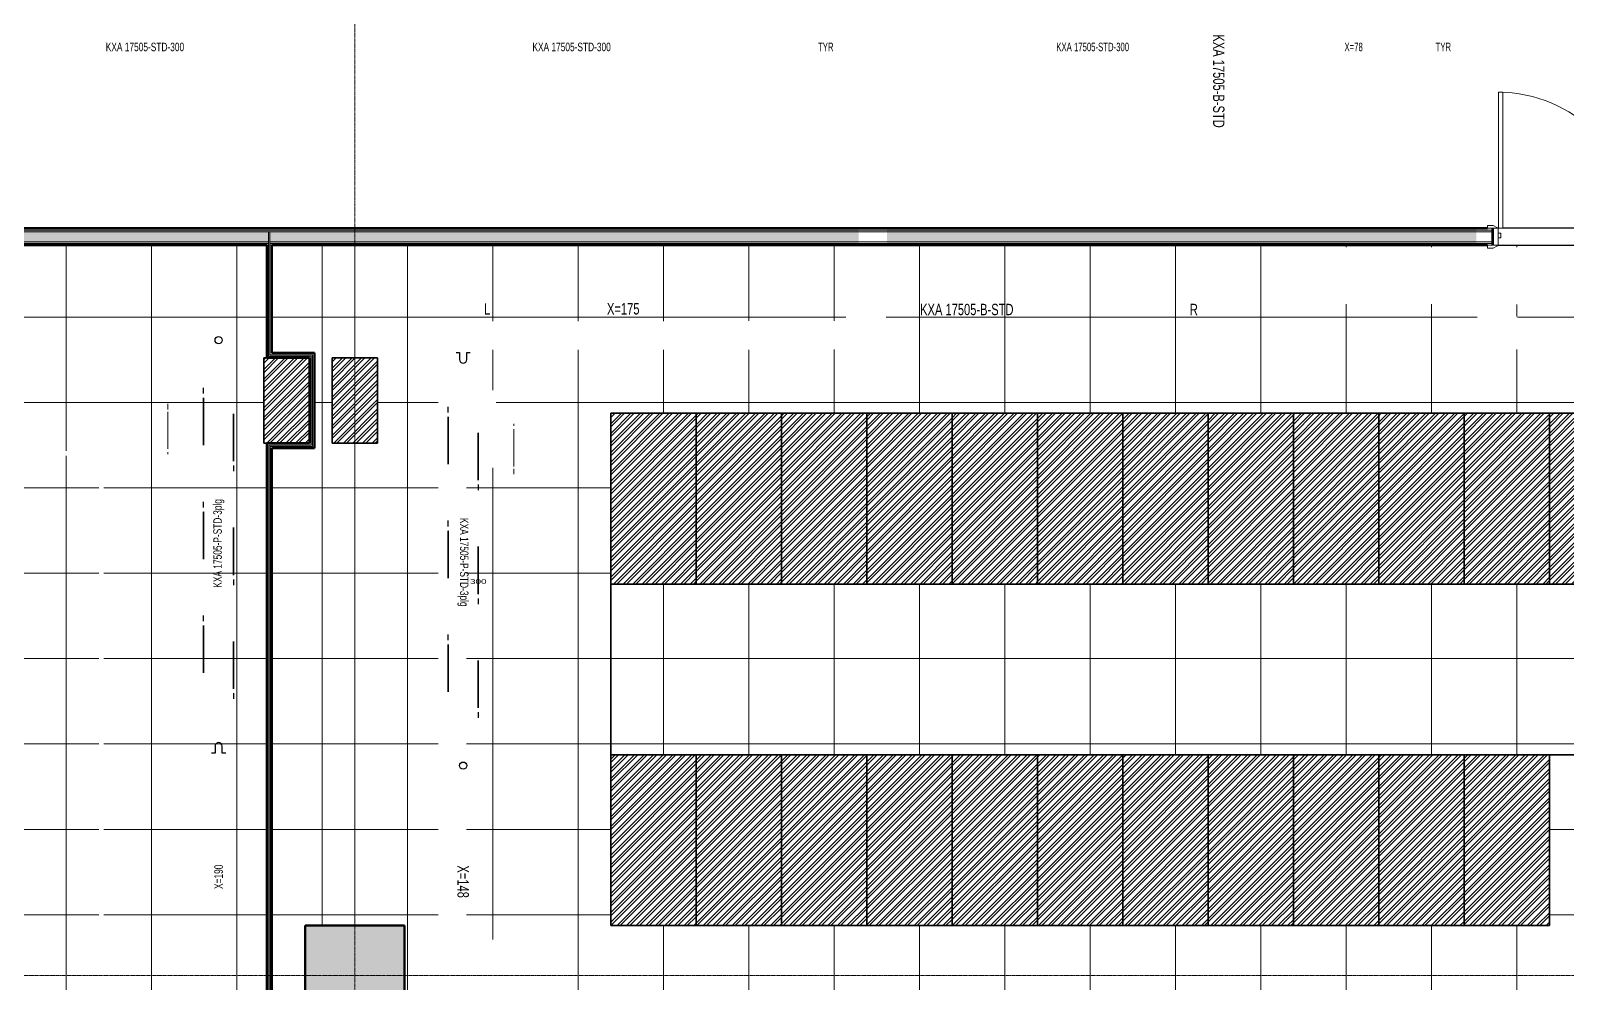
# Model space of a CAD drawing. Header units: millimetres. Extents: x -18178 to 96133, y -22425 to 61598.
# Drawn here: x 36351 to 47155, y 36675 to 43368 of the extents above; entities that cross this region are included whole.
import ezdxf
from ezdxf.enums import TextEntityAlignment as Align

# ---------------------------------------------------------------- set-up
doc = ezdxf.new("R2010")
doc.units = ezdxf.units.MM
for name, pattern in [('Centre', [10, 6, -1.25, 1.5, -1.25]), ('Demolished_2_', [7.14375, 4.7625, -2.38125]), ('HIDDEN2', [0.1875, 0.125, -0.0625])]:
    doc.linetypes.add(name, pattern=pattern)
for name, color, linetype, lineweight, true_color in [('A-AREA', 7, 'Continuous', 9, 0x7f7f7f), ('A-DOOR', 7, 'Continuous', 9, 0x7f7f7f), ('A-DOOR-FRAM', 7, 'Continuous', 9, 0x7f7f7f), ('A-FLOR', 7, 'Continuous', 9, 0x7f7f7f), ('A-FLOR-PATT', 7, 'Continuous', 9, 0x7f7f7f), ('A-WALL', 7, 'Continuous', 9, 0x7f7f7f), ('A-WALL-PATT', 7, 'Continuous', 18, 0x7f7f7f), ('I-WALL', 7, 'Continuous', 9, 0x7f7f7f), ('S-COLS', 7, 'Continuous', 9, 0x7f7f7f)]:
    doc.layers.add(name, color=color, linetype=linetype, lineweight=lineweight, true_color=true_color)
doc.layers.add('E-ELEC-EQPM', color=7, linetype='Continuous', lineweight=35)
doc.layers.add('S-GRID', color=7, linetype='Continuous', lineweight=9)
for name, color, linetype in [('EAE-BB-A-1-WHTSP-KXA 1600A', 140, 'Continuous'), ('EAE-BB-B-1-WHTSP-KXA 1600A', 110, 'Continuous'), ('eae-bb-mım.', 7, 'Continuous'), ('EAE-BB-R1-OUT-004-KXC 1600A', 200, 'Continuous'), ('EAE-KXP-TAP-OFF', 7, 'Continuous')]:
    doc.layers.add(name, color=color, linetype=linetype)
doc.styles.add('EAE-Tap off box text', font='txt.shx', dxfattribs={"width": 0.8})
doc.styles.get("Standard").update_dxf_attribs({"font": 'arial.ttf'})
doc.dimstyles.new('PROJETEXT50', dxfattribs={"dimscale": 0.5, "dimtxt": 100, "dimasz": 100, "dimexe": 25, "dimexo": 12.5, "dimgap": 25, "dimtad": 1, "dimdec": 4, "dimzin": 12, "dimdsep": 46, "dimtxsty": 'Standard', "dimcen": 0.09, "dimclrd": 3, "dimclre": 3, "dimclrt": 1, "dimazin": 3, "dimtfac": 1, "dimtdec": 4, "dimtofl": 0, "dimtmove": 1, "dimatfit": 2, "dimfxl": 1, "dimtolj": 1, "dimtzin": 0, "dimarcsym": 0})

# ---------------------------------------------------------------- blocks, each defined once
blk = doc.blocks.new('STR-Conc-Precast Rectangular Column Nwt - 700 x 700 mm-1105278-Busbar Distribution First Floor  Layout - Phase 1')
at = {"layer": 'S-COLS', "lineweight": 35, "true_color": 0xf2f2f2}
blk.add_hatch(color=7, dxfattribs=at).paths.add_polyline_path([(350, 350), (-350, 350), (-350, -350), (350, -350)], flags=0)
at = {"layer": 'S-COLS', "color": 254, "lineweight": 50, "true_color": 0xcccccc}
for p, q in [((350, 350), (-350, 350)), ((-350, 350), (-350, -350)), ((350, -350), (350, 350)), ((-350, -350), (350, -350))]:
    blk.add_line(p, q, dxfattribs=at)
blk = doc.blocks.new('Double leaf fire resistant solid steel door - 2000W x 2700H mm EI30-V9-Busbar Distribution First Floor  Layout - Phase 1')
at = {"layer": 'A-DOOR', "lineweight": 18, "true_color": 0xf2f2f2}
for points in [[(925, 60), (957, 60), (957, 1015.5), (925, 1015.5), (925, 247.6)], [(1035, 60), (1035, 80), (995, 80), (969, 66), (965, 60)], [(1035, -80), (1035, -60), (965, -60), (969, -66), (995, -80)]]:
    blk.add_hatch(color=7, dxfattribs=at).paths.add_polyline_path(points, flags=0)
at = {"layer": 'A-DOOR-FRAM', "lineweight": 18, "true_color": 0xf2f2f2}
for points in [[(960, -7), (960, 25), (941, 25), (941, -7)], [(992, -60), (992, 60), (960, 60), (960, -60)]]:
    blk.add_hatch(color=7, dxfattribs=at).paths.add_polyline_path(points, flags=0)
at = {"layer": 'A-DOOR', "color": 254, "lineweight": 18, "true_color": 0xcccccc}
for p, q in [((-925, 1015.5), (-957.1, 1015.5)), ((-957, 1015.5), (-957, 60)), ((-925, 60), (-925, 1015.5)), ((925, 60), (925, 1015.5)), ((925, 1015.5), (957, 1015.5)), ((957, 1015.5), (957, 60)), ((-957, 60), (-925, 60)), ((957, 60), (925, 60))]:
    blk.add_line(p, q, dxfattribs=at)
at = {"layer": 'A-DOOR', "color": 254, "true_color": 0xcccccc}
for p, q in [((-925, 1015.5), (-957, 1015.5)), ((-957, 1015.5), (-957, 60)), ((-925, 60), (-925, 1015.5)), ((957, 1015.5), (925, 1015.5)), ((925, 1015.5), (925, 60)), ((957, 60), (957, 1015.5)), ((-995, 80), (-1035, 80)), ((-1035, 80), (-1035, 60)), ((-1035, 60), (-965, 60)), ((-969, 66), (-995, 80)), ((-957, 60), (-925, 60)), ((925, 60), (957, 60)), ((965, 60), (1035, 60)), ((995, 80), (969, 66)), ((1035, 80), (995, 80)), ((1035, 60), (1035, 80)), ((-1035, -60), (-1035, -80)), ((-965, -60), (-1035, -60)), ((-1035, -80), (-995, -80)), ((-995, -80), (-969, -66)), ((1035, -60), (965, -60)), ((969, -66), (995, -80)), ((995, -80), (1035, -80)), ((1035, -80), (1035, -60))]:
    blk.add_line(p, q, dxfattribs=at)
at = {"layer": 'A-DOOR', "color": 254, "true_color": 0xe5e5e5}
for centre, start, end in [((-957.1, 60), 360, 90), ((957, 60), 90, 180)]:
    blk.add_arc(centre, 955.5, start, end, dxfattribs=at)
at = {"layer": 'A-DOOR', "color": 254, "true_color": 0xcccccc}
for centre, start, end in [((-973, 59), 7.12502, 60.25512), ((973, 59), 119.74488, 172.87498), ((-973, -59), 299.74488, 352.87498), ((973, -59), 187.12502, 240.25512)]:
    blk.add_arc(centre, 8.06, start, end, dxfattribs=at)
at = {"layer": 'A-DOOR-FRAM', "color": 254, "lineweight": 18, "true_color": 0xcccccc}
for p, q in [((-960, 60), (-992, 60)), ((-992, 60), (-992, -60)), ((-960, -60), (-960, 60)), ((-941, 25), (-960, 25)), ((-960, 25), (-960, -7)), ((-941, -7), (-941, 25)), ((941, 25), (941, -7)), ((960, 25), (941, 25)), ((992, 60), (960, 60)), ((960, 60), (960, -60)), ((960, -7), (960, 25)), ((992, -60), (992, 60)), ((-992, -60), (-960, -60)), ((-960, -7), (-941, -7)), ((941, -7), (960, -7)), ((960, -60), (992, -60))]:
    blk.add_line(p, q, dxfattribs=at)
blk = doc.blocks.new('Server Rack - Server Cabinet-19208197-Busbar Distribution First Floor  Layout - Phase 1')
at = {"layer": 'E-ELEC-EQPM', "linetype": 'HIDDEN2', "lineweight": 9, "true_color": 0xaf81de}
h = blk.add_hatch(dxfattribs=at)
h.set_pattern_fill('ANSI32', color=203, scale=5, angle=-180, style=0)
h.set_pattern_definition([(225, (34950, 39555.98), (33.67596, -33.67596), []), (225, (34927.55, 39555.98), (33.67596, -33.67596), [])])
h.paths.add_polyline_path([(150, 1200), (150, 0), (750, 0), (750, 1200)], flags=0)
at = {"layer": 'E-ELEC-EQPM'}
for p, q in [((750, 1200), (150, 1200)), ((150, 1200), (150, 0)), ((750, 0), (750, 1200)), ((150, 0), (750, 0))]:
    blk.add_line(p, q, dxfattribs=at)
blk = doc.blocks.new('Arup_Switchboard_Low Voltage Rectangular_Floor Mounted_GB - RPP-21375121-Busbar Distribution First Floor  Layout - Phase 1')
at = {"layer": 'E-ELEC-EQPM', "linetype": 'HIDDEN2', "lineweight": 9, "true_color": 0xffeb00}
h = blk.add_hatch(dxfattribs=at)
h.set_pattern_fill('ANSI32', color=2, scale=5, angle=90, style=0)
h.set_pattern_definition([(135, (35964.537, -66172.41), (-33.67596, -33.67596), []), (135, (35964.537, -66149.96), (-33.67596, -33.67596), [])])
h.paths.add_polyline_path([(-300, -160), (300, -160), (300, 160), (-300, 160)], flags=0)
at = {"layer": 'E-ELEC-EQPM'}
for p, q in [((300, 160), (-300, 160)), ((-300, 160), (-300, -160)), ((300, -160), (300, 160)), ((-300, -160), (300, -160))]:
    blk.add_line(p, q, dxfattribs=at)
blk = doc.blocks.new('IL021-ARP-ZZ-XX-M3-J-A-0001_rvt-1-Busbar Distribution First Floor  Layout - Phase 1')
at = {"layer": 'A-FLOR-PATT', "true_color": 0xd2d2d2}
h = blk.add_hatch(dxfattribs=at)
h.set_pattern_fill('FP_7', color=254, style=0, pattern_type=2)
h.set_pattern_definition([(0, (48600, 28156), (0, 600), []), (90, (48600, 28156), (-600, 4e-14), [])])
h.paths.add_polyline_path([(30650, 13616), (35841, 13616), (35841, 13636), (35884, 13634), (35907, 13622), (35911, 13616), (37841, 13616), (37845, 13622), (37871, 13636), (37911, 13636), (37911, 13616), (47980, 13616), (47980, 16825), (48280, 16825), (48280, 16866), (47960, 16866), (47960, 17466), (48280, 17466), (48280, 17706), (47960, 17706), (47960, 18306), (48280, 18306), (48280, 18330), (47980, 18330), (47980, 22515), (48280, 22515), (48280, 22596), (47960, 22596), (47960, 23196), (48280, 23196), (48280, 23396), (47960, 23396), (47960, 23996), (48280, 23996), (48280, 24020), (47980, 24020), (47980, 28515), (48280, 28515), (48280, 30020), (47980, 30020), (47980, 34665), (48280, 34665), (48280, 34746), (47960, 34746), (47960, 35346), (48280, 35346), (48280, 35525), (47960, 35525), (47960, 36125), (48280, 36125), (48280, 36170), (47982, 36170), (47982, 40545), (47960, 40545), (47960, 41145), (47980, 41145), (47980, 41936), (40635, 41936), (40635, 41916), (40592, 41918), (40569, 41930), (40565, 41936), (38635, 41936), (38631, 41930), (38605, 41916), (38565, 41916), (38565, 41936), (30660, 41936), (30660, 37156), (30950, 37156), (30950, 36456), (30660, 36456), (30660, 31156), (30950, 31156), (30950, 30456), (30650, 30456), (30650, 25156), (30950, 25156), (30950, 24456), (30650, 24456), (30650, 19156), (30950, 19156), (30950, 18456), (30650, 18456), (30650, 16866)], flags=0)
h.paths.add_polyline_path([(57215, 13616), (61569, 13616), (61569, 13636), (61612, 13634), (61635, 13622), (61639, 13616), (63569, 13616), (63573, 13622), (63599, 13636), (63639, 13636), (63639, 13616), (66550, 13616), (66550, 18456), (66250, 18456), (66250, 19156), (66540, 19156), (66540, 24456), (66250, 24456), (66250, 25156), (66550, 25156), (66550, 30456), (66250, 30456), (66250, 31156), (66550, 31156), (66550, 36456), (66250, 36456), (66250, 37156), (66550, 37156), (66550, 41936), (58633, 41936), (58633, 41916), (58590, 41918), (58567, 41930), (58563, 41936), (56686, 41936), (56686, 41922), (56855, 41922), (56855, 41522), (56687, 41520), (56804, 41403), (56971, 41403), (56971, 41203), (56721, 41203), (56486, 41439), (56486, 41522), (56055, 41522), (56055, 41922), (56486, 41922), (56486, 41936), (52342, 41936), (52342, 41438), (52106, 41203), (49501, 41202), (49385, 41086), (49385, 40918), (49593, 40918), (49593, 40680), (49623, 40679), (49623, 40610), (49593, 40610), (49593, 40372), (49385, 40372), (49385, 37058), (49593, 37058), (49593, 36820), (49623, 36819), (49623, 36750), (49593, 36750), (49593, 36512), (49385, 36512), (49385, 35518), (49593, 35518), (49593, 35280), (49623, 35279), (49623, 35210), (49593, 35210), (49593, 34972), (49385, 34972), (49385, 33922), (49593, 33922), (49593, 33684), (49623, 33682), (49623, 33614), (49593, 33614), (49593, 33376), (49385, 33376), (49385, 30178), (49593, 30178), (49593, 29940), (49623, 29939), (49623, 29870), (49593, 29870), (49593, 29632), (49385, 29632), (49385, 28628), (49593, 28628), (49593, 28390), (49623, 28389), (49623, 28320), (49593, 28320), (49593, 28082), (49385, 28082), (49385, 24738), (49593, 24738), (49593, 24500), (49623, 24499), (49623, 24430), (49593, 24430), (49593, 24192), (49385, 24192), (49385, 23178), (49593, 23178), (49593, 22940), (49623, 22939), (49623, 22870), (49593, 22870), (49593, 22632), (49385, 22632), (49385, 21229), (49593, 21229), (49593, 20991), (49623, 20989), (49622, 20921), (49593, 20921), (49593, 20683), (49170, 20683), (49170, 21229), (49185, 21229), (49185, 41169), (49421, 41403), (52025, 41405), (52142, 41521), (52142, 41936), (48015, 41936), (48015, 41180), (48315, 41180), (48315, 40510), (48017, 40510), (48017, 36205), (48315, 36205), (48315, 34630), (48015, 34630), (48015, 30055), (48315, 30055), (48315, 28480), (48015, 28480), (48015, 24055), (48315, 24055), (48315, 22480), (48015, 22480), (48015, 18365), (48315, 18365), (48315, 16790), (48015, 16790), (48015, 13616), (56142, 13616)], flags=0)
h.paths.add_polyline_path([(52817, 13641), (52782, 13641), (52782, 15556), (50400, 15556), (50400, 16756), (50365, 16756), (50365, 17956), (50400, 17956), (50400, 19156), (52782, 19156), (52782, 20356), (48600, 20356), (48600, 20391), (57250, 20391), (57250, 19156), (57950, 19156), (57950, 18456), (57250, 18456), (57250, 13641), (57215, 13641), (57215, 20356), (52817, 20356), (52817, 19156), (55200, 19156), (55200, 17956), (55235, 17956), (55235, 16756), (55200, 16756), (55200, 15556), (52817, 15556), (52817, 14187)], flags=0)
h.paths.add_polyline_path([(39175, 13736), (38375, 13736), (38375, 14136), (39175, 14136), (39175, 13756)], flags=0)
h.paths.add_polyline_path([(40152, 13756), (39352, 13756), (39352, 14156), (40152, 14156), (40152, 13861)], flags=0)
h.paths.add_polyline_path([(31852, 14075), (31618, 14310), (31618, 14475), (31818, 14475), (31819, 14391), (31935, 14275), (32018, 14275), (32018, 14075), (31853, 14075)], flags=0)
h.paths.add_polyline_path([(59400, 14356), (59400, 16756), (64200, 16756), (64200, 14356), (61614, 14356)], flags=0)
h.paths.add_polyline_path([(43200, 15556), (33000, 15556), (33000, 16756), (32965, 16756), (32965, 17956), (33000, 17956), (33000, 19156), (39000, 19156), (39000, 17956), (40200, 17956), (40200, 19156), (46800, 19156), (46800, 15556), (43800, 15556)], flags=0)
h.paths.add_polyline_path([(56775, 15856), (56770, 15856), (56770, 16456), (57090, 16456), (57090, 15856)], flags=0)
h.paths.add_polyline_path([(48755, 16866), (48755, 17466), (49075, 17466), (49075, 16866)], flags=0)
h.paths.add_polyline_path([(30995, 16866), (30675, 16866), (30675, 17466), (30995, 17466)], flags=0)
h.paths.add_polyline_path([(49075, 17546), (48755, 17546), (48755, 18146), (49075, 18146), (49075, 17956)], flags=0)
h.paths.add_polyline_path([(66331, 17666), (66011, 17666), (66011, 18266), (66331, 18266), (66331, 18186)], flags=0)
h.paths.add_polyline_path([(65220, 17666), (65012, 17666), (65012, 17904), (64982, 17906), (64982, 17974), (65012, 17974), (65012, 18212), (65220, 18212), (65220, 19200), (65012, 19200), (65012, 19438), (64982, 19440), (64982, 19508), (65012, 19508), (65012, 19746), (65220, 19746), (65220, 21562), (65012, 21562), (65012, 21800), (64982, 21802), (64982, 21870), (65012, 21870), (65012, 22108), (65220, 22108), (65220, 23080), (65012, 23080), (65012, 23318), (64982, 23320), (64982, 23388), (65012, 23388), (65012, 23626), (65220, 23626), (65220, 24582), (65012, 24582), (65012, 24820), (64982, 24822), (64982, 24890), (65012, 24890), (65012, 25128), (65220, 25128), (65220, 30632), (65012, 30632), (65012, 30870), (64982, 30872), (64982, 30940), (65012, 30940), (65012, 31178), (65220, 31178), (65220, 33287), (65012, 33287), (65012, 33525), (64982, 33527), (64982, 33595), (65012, 33595), (65012, 33833), (65220, 33833), (65220, 34852), (65012, 34852), (65012, 35090), (64982, 35092), (64982, 35160), (65012, 35160), (65012, 35398), (65220, 35398), (65220, 36392), (65012, 36392), (65012, 36630), (64982, 36632), (64982, 36700), (65012, 36700), (65012, 36782), (64870, 36782), (64882, 36832), (65012, 36832), (65012, 36938), (65220, 36938), (65220, 40412), (65012, 40412), (65012, 40650), (64982, 40652), (64982, 40720), (65012, 40720), (65012, 40958), (65220, 40958), (65219, 41087), (65102, 41203), (56980, 41203), (56980, 41403), (65185, 41403), (65420, 41168), (65420, 17666)], flags=0)
h.paths.add_polyline_path([(30995, 17706), (30675, 17706), (30675, 18306), (30995, 18306), (30995, 18206)], flags=0)
h.paths.add_polyline_path([(61614, 17956), (59400, 17956), (59400, 21556), (64200, 21556), (64200, 17956), (61800, 17956)], flags=0)
h.paths.add_polyline_path([(56770, 18256), (56770, 18856), (57090, 18856), (57090, 18256)], flags=0)
h.paths.add_polyline_path([(48293, 18456), (48250, 18456), (48250, 19156), (48950, 19156), (48950, 18456), (48303, 18456)], flags=0)
h.paths.add_polyline_path([(39250, 18456), (39250, 19156), (39950, 19156), (39950, 18456), (39729, 18456)], flags=0)
h.paths.add_polyline_path([(66203, 18546), (65883, 18546), (65883, 19146), (66203, 19146)], flags=0)
h.paths.add_polyline_path([(42600, 20356), (33000, 20356), (33000, 21556), (32965, 21556), (32965, 22756), (46835, 22756), (46835, 21556), (46800, 21556), (46800, 20356), (43200, 20356)], flags=0)
h.paths.add_polyline_path([(51647, 20486), (51047, 20486), (51047, 20806), (51647, 20806)], flags=0)
h.paths.add_polyline_path([(50367, 20486), (50367, 20806), (50967, 20806), (50967, 20486), (50400, 20486)], flags=0)
h.paths.add_polyline_path([(66011, 22363), (66011, 22963), (66331, 22963), (66331, 22363)], flags=0)
h.paths.add_polyline_path([(48755, 22556), (48755, 23156), (49075, 23156), (49075, 22556)], flags=0)
h.paths.add_polyline_path([(30995, 22746), (30675, 22746), (30675, 23346), (30995, 23346), (30995, 23111)], flags=0)
h.paths.add_polyline_path([(50400, 22756), (50400, 26356), (57000, 26356), (57000, 25156), (58200, 25156), (58200, 26356), (64200, 26356), (64200, 22756), (58200, 22756), (58200, 23956), (57000, 23956), (57000, 22756), (50671, 22756)], flags=0)
h.paths.add_polyline_path([(66331, 23063), (66011, 23063), (66011, 23663), (66331, 23663), (66331, 23111)], flags=0)
h.paths.add_polyline_path([(48755, 23396), (48755, 23996), (49075, 23996), (49075, 23396)], flags=0)
h.paths.add_polyline_path([(30995, 23546), (30675, 23546), (30675, 24146), (30995, 24146), (30995, 24030)], flags=0)
h.paths.add_polyline_path([(66158, 23787), (66011, 23787), (66011, 24387), (66331, 24387), (66331, 23787)], flags=0)
h.paths.add_polyline_path([(46800, 23921), (43765, 23921), (43765, 26321), (42600, 26321), (42600, 25156), (40200, 25156), (40200, 26356), (39000, 26356), (39000, 25156), (33000, 25156), (33000, 26356), (32965, 26356), (32965, 27556), (33000, 27556), (33000, 28756), (42600, 28756), (42600, 27591), (43765, 27591), (43765, 29638), (32965, 29638), (32965, 40491), (46835, 40491), (46835, 23921), (46812, 23921)], flags=0)
h.paths.add_polyline_path([(46400, 23956), (46800, 23956), (46800, 29638), (43800, 29638), (43800, 28756), (45600, 28756), (45600, 27556), (45635, 27556), (45635, 26356), (45600, 26356), (45600, 25156), (43800, 25156), (43800, 23956), (45635, 23956)], flags=0)
h.paths.add_polyline_path([(48250, 24456), (48250, 25156), (48950, 25156), (48950, 24456)], flags=0)
h.paths.add_polyline_path([(39950, 24456), (39250, 24456), (39250, 25156), (39950, 25156), (39950, 24742)], flags=0)
h.paths.add_polyline_path([(64200, 27556), (50400, 27556), (50400, 31156), (57000, 31156), (57000, 29956), (58200, 29956), (58200, 31156), (64200, 31156), (64200, 27894)], flags=0)
h.paths.add_polyline_path([(30675, 28646), (30675, 29246), (30995, 29246), (30995, 28646)], flags=0)
h.paths.add_polyline_path([(49075, 28661), (48755, 28661), (48755, 29261), (49075, 29261), (49075, 29090)], flags=0)
h.paths.add_polyline_path([(47980, 28683), (47949, 28683), (47949, 29283), (48269, 29283), (48269, 28683), (47993, 28683)], flags=0)
h.paths.add_polyline_path([(47949, 29371), (47949, 29971), (48269, 29971), (48269, 29371)], flags=0)
h.paths.add_polyline_path([(48755, 29501), (48755, 30101), (49075, 30101), (49075, 29501)], flags=0)
h.paths.add_polyline_path([(30675, 29646), (30675, 30246), (30995, 30246), (30995, 29646)], flags=0)
h.paths.add_polyline_path([(45600, 29673), (46800, 29673), (46800, 35038), (43800, 35038), (43800, 34156), (45600, 34156), (45600, 32956), (45635, 32956), (45635, 31756), (45600, 31756), (45600, 30556), (43800, 30556), (43800, 29673), (45200, 29673)], flags=0)
h.paths.add_polyline_path([(34200, 29673), (43765, 29673), (43765, 30556), (40200, 30556), (40200, 31756), (39000, 31756), (39000, 30556), (34200, 30556), (34200, 31756), (34165, 31756), (34165, 32956), (34200, 32956), (34200, 34156), (43765, 34156), (43765, 35038), (33000, 35038), (33000, 29673), (33605, 29673)], flags=0)
h.paths.add_polyline_path([(57250, 30456), (57250, 31156), (57950, 31156), (57950, 30456)], flags=0)
h.paths.add_polyline_path([(48950, 30456), (48250, 30456), (48250, 31156), (48950, 31156), (48950, 30500)], flags=0)
h.paths.add_polyline_path([(39729, 30456), (39250, 30456), (39250, 31156), (39950, 31156), (39950, 30456)], flags=0)
h.paths.add_polyline_path([(65831, 30583), (65831, 31183), (66151, 31183), (66151, 30583)], flags=0)
h.paths.add_polyline_path([(64200, 32356), (50400, 32356), (50400, 35956), (57000, 35956), (57000, 34756), (58200, 34756), (58200, 35956), (64200, 35956), (64200, 32678)], flags=0)
h.paths.add_polyline_path([(48735, 34131), (48735, 34731), (49055, 34731), (49055, 34131)], flags=0)
h.paths.add_polyline_path([(65993, 34189), (65993, 34789), (66313, 34789), (66313, 34189), (66012, 34189)], flags=0)
h.paths.add_polyline_path([(30856, 34746), (30675, 34746), (30675, 35346), (30995, 35346), (30995, 34746), (30950, 34746)], flags=0)
h.paths.add_polyline_path([(66012, 34906), (66012, 35506), (66332, 35506), (66332, 34906), (66313, 34906)], flags=0)
h.paths.add_polyline_path([(49055, 34906), (48735, 34906), (48735, 35506), (49055, 35506), (49055, 34972)], flags=0)
h.paths.add_polyline_path([(40800, 35073), (46800, 35073), (46800, 40456), (40200, 40456), (40200, 39556), (45600, 39556), (45600, 38356), (45635, 38356), (45635, 37156), (45600, 37156), (45600, 35956), (40200, 35956), (40200, 35073)], flags=0)
h.paths.add_polyline_path([(38400, 35073), (40165, 35073), (40165, 37156), (39950, 37156), (39950, 36456), (39250, 36456), (39250, 37156), (39000, 37156), (39000, 35956), (34200, 35956), (34200, 37156), (34165, 37156), (34165, 38356), (34200, 38356), (34200, 39556), (40165, 39556), (40165, 40456), (33000, 40456), (33000, 35073), (37800, 35073)], flags=0)
h.paths.add_polyline_path([(30950, 35645), (30675, 35645), (30675, 36245), (30995, 36245), (30995, 35645)], flags=0)
h.paths.add_polyline_path([(66012, 35665), (66012, 36265), (66332, 36265), (66332, 35665)], flags=0)
h.paths.add_polyline_path([(49055, 35725), (48735, 35725), (48735, 36325), (49055, 36325), (49055, 36265)], flags=0)
h.paths.add_polyline_path([(57683, 36456), (57250, 36456), (57250, 37156), (57950, 37156), (57950, 36456)], flags=0)
h.paths.add_polyline_path([(48950, 36456), (48250, 36456), (48250, 37156), (48950, 37156)], flags=0)
h.paths.add_polyline_path([(47861, 36740), (47841, 36740), (47841, 37040), (47861, 37040), (47861, 36742)], flags=0)
h.paths.add_polyline_path([(64200, 37156), (58200, 37156), (58200, 38356), (57000, 38356), (57000, 37156), (50400, 37156), (50400, 40756), (64200, 40756), (64200, 37461)], flags=0)
h.paths.add_polyline_path([(48440, 40545), (48440, 41145), (48760, 41145), (48760, 40545), (48620, 40545)], flags=0)
h.paths.add_polyline_path([(30995, 40545), (30675, 40545), (30675, 41145), (30995, 41145), (30995, 41048)], flags=0)
h.paths.add_polyline_path([(66525, 40625), (66205, 40625), (66205, 41225), (66525, 41225)], flags=0)
h.paths.add_polyline_path([(55880, 41522), (55080, 41522), (55080, 41922), (55880, 41922)], flags=0)
at = {"layer": 'A-FLOR-PATT', "true_color": 0xaaaaaa}
h = blk.add_hatch(dxfattribs=at)
h.set_pattern_fill('FP_8', color=253, style=0, pattern_type=2)
h.set_pattern_definition([(180, (40200, 37756), (-7e-14, -600), []), (270, (40200, 37756), (600, 4e-14), [])])
h.paths.add_polyline_path([(61614, 14356), (64200, 14356), (64200, 15556), (59400, 15556), (59400, 14356), (60600, 14356)], flags=0)
h.paths.add_polyline_path([(51600, 16756), (52782, 16756), (52782, 17956), (50400, 17956), (50400, 16756), (51000, 16756)], flags=0)
h.paths.add_polyline_path([(54000, 16756), (55200, 16756), (55200, 17956), (52817, 17956), (52817, 16756), (53400, 16756)], flags=0)
h.paths.add_polyline_path([(36000, 16756), (46765, 16756), (46765, 17956), (33000, 17956), (33000, 16756), (35400, 16756)], flags=0)
h.paths.add_polyline_path([(60600, 19156), (64200, 19156), (64200, 20356), (59400, 20356), (59400, 19156), (60000, 19156)], flags=0)
h.paths.add_polyline_path([(45600, 21556), (46800, 21556), (46800, 22756), (33000, 22756), (33000, 21556), (45200, 21556)], flags=0)
h.paths.add_polyline_path([(57250, 23956), (64200, 23956), (64200, 25156), (57950, 25156), (57950, 24456), (57250, 24456), (57250, 25156), (50400, 25156), (50400, 23956), (57000, 23956)], flags=0)
h.paths.add_polyline_path([(41400, 26356), (43765, 26356), (43765, 27556), (33000, 27556), (33000, 26356), (40800, 26356)], flags=0)
h.paths.add_polyline_path([(45200, 26356), (45600, 26356), (45600, 27556), (43800, 27556), (43800, 26356), (45000, 26356)], flags=0)
h.paths.add_polyline_path([(54600, 28756), (64200, 28756), (64200, 29956), (50400, 29956), (50400, 28756), (54000, 28756)], flags=0)
h.paths.add_polyline_path([(45600, 31756), (45600, 32956), (43800, 32956), (43800, 31756), (45200, 31756)], flags=0)
h.paths.add_polyline_path([(34200, 31756), (43765, 31756), (43765, 32956), (34200, 32956), (34200, 32678)], flags=0)
h.paths.add_polyline_path([(51000, 33556), (64200, 33556), (64200, 34756), (50400, 34756), (50400, 33556), (50671, 33556)], flags=0)
h.paths.add_polyline_path([(42000, 37156), (45600, 37156), (45600, 38356), (40200, 38356), (40200, 37156), (41400, 37156)], flags=0)
h.paths.add_polyline_path([(39950, 37156), (40165, 37156), (40165, 38356), (34200, 38356), (34200, 37156), (39729, 37156)], flags=0)
h.paths.add_polyline_path([(63600, 38356), (64200, 38356), (64200, 39556), (50400, 39556), (50400, 38356), (63000, 38356)], flags=0)
at = {"layer": 'A-WALL-PATT', "lineweight": 5, "true_color": 0xf2f2f2}
h = blk.add_hatch(color=7, dxfattribs=at)
h.paths.add_polyline_path([(66550, 42043), (66645, 42043), (66645, 42056), (58598, 42056), (58598, 42043), (65717, 42043)], flags=0)
h.paths.add_polyline_path([(56486, 42043), (56486, 42056), (52342, 42056), (52342, 42043), (56142, 42043)], flags=0)
h.paths.add_polyline_path([(52142, 42043), (52142, 42056), (40600, 42056), (40600, 42043), (50671, 42043)], flags=0)
h.paths.add_polyline_path([(38600, 42043), (38600, 42056), (30552, 42056), (30552, 42043), (34258, 42043)], flags=0)
h = blk.add_hatch(color=7, dxfattribs=at)
h.paths.add_polyline_path([(66555, 42031), (66645, 42031), (66645, 42043), (58598, 42043), (58598, 42031), (66550, 42031)], flags=0)
h.paths.add_polyline_path([(56142, 42031), (56486, 42031), (56486, 42043), (52342, 42043), (52342, 42031), (53407, 42031)], flags=0)
h.paths.add_polyline_path([(52142, 42031), (52142, 42043), (40600, 42043), (40600, 42031), (50671, 42031)], flags=0)
h.paths.add_polyline_path([(38600, 42031), (38600, 42043), (30565, 42043), (30565, 42031), (34258, 42031)], flags=0)
h = blk.add_hatch(color=7, dxfattribs=at)
h.paths.add_polyline_path([(66550, 41961), (66555, 41961), (66555, 42031), (58598, 42031), (58598, 41961), (65717, 41961)], flags=0)
h.paths.add_polyline_path([(56142, 41961), (56486, 41961), (56486, 42031), (52342, 42031), (52342, 41961), (53407, 41961)], flags=0)
h.paths.add_polyline_path([(52142, 41961), (52142, 42031), (48003, 42031), (48003, 41961), (50671, 41961)], flags=0)
h.paths.add_polyline_path([(47993, 41961), (47993, 42031), (40600, 42031), (40600, 41961), (47936, 41961)], flags=0)
h.paths.add_polyline_path([(38600, 41961), (38600, 42031), (30635, 42031), (30635, 41961), (34258, 41961)], flags=0)
for points in [[(48003, 41157), (48003, 42031), (47993, 42031), (47993, 41157)], [(48015, 41167), (48015, 41936), (48003, 41936), (48003, 41167)], [(48293, 41157), (48293, 41167), (48003, 41167), (48003, 41157), (48280, 41157)], [(48303, 40532), (48303, 41167), (48293, 41167), (48293, 40532)], [(48280, 41145), (48280, 41157), (47993, 41157), (47993, 41145), (48015, 41145)], [(48280, 40545), (48293, 40545), (48293, 41157), (48280, 41157), (48280, 41048)], [(48280, 40532), (48293, 40532), (48293, 40545), (47982, 40545), (47982, 40532), (47995, 40532)], [(48303, 40522), (48303, 40532), (47995, 40532), (47995, 40522), (48005, 40522)], [(48005, 36192), (48005, 40522), (47995, 40522), (47995, 36192)], [(48005, 36205), (48017, 36205), (48017, 40510), (48005, 40510), (48005, 36265)]]:
    blk.add_hatch(color=7, dxfattribs=at).paths.add_polyline_path(points, flags=0)
h = blk.add_hatch(color=7, dxfattribs=at)
h.paths.add_polyline_path([(66550, 41948), (66550, 41961), (58598, 41961), (58598, 41948), (65717, 41948)], flags=0)
h.paths.add_polyline_path([(56486, 41948), (56486, 41961), (52342, 41961), (52342, 41948), (56142, 41948)], flags=0)
h.paths.add_polyline_path([(52142, 41948), (52142, 41961), (48003, 41961), (48003, 41948), (50671, 41948)], flags=0)
h.paths.add_polyline_path([(47993, 41948), (47993, 41961), (40600, 41961), (40600, 41948), (47936, 41948)], flags=0)
h.paths.add_polyline_path([(38600, 41948), (38600, 41961), (30647, 41961), (30647, 41948), (34258, 41948)], flags=0)
at = {"layer": 'A-WALL-PATT', "lineweight": 25, "true_color": 0xf2f2f2}
h = blk.add_hatch(color=7, dxfattribs=at)
h.paths.add_polyline_path([(66550, 41936), (66550, 41948), (58598, 41948), (58598, 41936), (65717, 41936)], flags=0)
h.paths.add_polyline_path([(56142, 41936), (56486, 41936), (56486, 41948), (52342, 41948), (52342, 41936), (53407, 41936)], flags=0)
h.paths.add_polyline_path([(52142, 41936), (52142, 41948), (48003, 41948), (48003, 41936), (50671, 41936)], flags=0)
h.paths.add_polyline_path([(47980, 41936), (47993, 41936), (47993, 41948), (40600, 41948), (40600, 41936), (47936, 41936)], flags=0)
h.paths.add_polyline_path([(38565, 41936), (38600, 41936), (38600, 41948), (30660, 41948), (30660, 41936), (34258, 41936)], flags=0)
for points in [[(47993, 41145), (47993, 41936), (47980, 41936), (47980, 41145)], [(48293, 41167), (48303, 41167), (48303, 41180), (48015, 41180), (48015, 41167), (48280, 41167)], [(48315, 40522), (48315, 41180), (48303, 41180), (48303, 40522)], [(47995, 36182), (47995, 40532), (47982, 40532), (47982, 36182)], [(48017, 40510), (48315, 40510), (48315, 40522), (48005, 40522), (48005, 40510)]]:
    blk.add_hatch(color=7, dxfattribs=at).paths.add_polyline_path(points, flags=0)
at = {"layer": 'A-AREA', "color": 253, "true_color": 0xaaaaaa}
for p, q in [((48600, 41936), (48600, 41145)), ((48600, 40545), (48600, 37156))]:
    blk.add_line(p, q, dxfattribs=at)
at = {"layer": 'A-FLOR', "color": 253, "lineweight": 35, "true_color": 0xaaaaaa}
for p, q in [((50400, 38356), (50400, 39556)), ((50400, 39556), (64200, 39556)), ((64200, 39556), (50400, 39556)), ((50400, 39556), (50400, 38356)), ((64200, 38356), (50400, 38356)), ((50400, 38356), (64200, 38356))]:
    blk.add_line(p, q, dxfattribs=at)
at = {"layer": 'A-WALL', "color": 254, "lineweight": 18, "true_color": 0xcccccc}
for p, q in [((56598, 42043), (40600, 42043)), ((47993, 42031), (40600, 42031)), ((48003, 42031), (47993, 42031)), ((47993, 42031), (48003, 42031)), ((47993, 42031), (47993, 41961)), ((56598, 42031), (48003, 42031)), ((48003, 42031), (48003, 41961)), ((47993, 41961), (40600, 41961)), ((47993, 41948), (40600, 41948)), ((47993, 41936), (47980, 41936)), ((47993, 41961), (47993, 41948)), ((47993, 41948), (47993, 41936)), ((47993, 41157), (47993, 41936)), ((56598, 41961), (48003, 41961)), ((48003, 41961), (48003, 41948)), ((56598, 41948), (48003, 41948)), ((48003, 41948), (48003, 41936)), ((48015, 41936), (48003, 41936)), ((48003, 41167), (48003, 41936)), ((48015, 41167), (48003, 41167)), ((48015, 41167), (48280, 41167)), ((48280, 41167), (48293, 41167)), ((48293, 41167), (48303, 41167)), ((48303, 41167), (48303, 40545)), ((48003, 41157), (47993, 41157)), ((48015, 41157), (48003, 41157)), ((48015, 41157), (48280, 41157)), ((48280, 41157), (48293, 41157)), ((48293, 41157), (48293, 40545)), ((48293, 40532), (47995, 40532)), ((47995, 40522), (47995, 40532)), ((47995, 40510), (47995, 40522)), ((48303, 40522), (48005, 40522)), ((48005, 40510), (48005, 40522)), ((48293, 40545), (48293, 40532)), ((48303, 40545), (48303, 40532)), ((48303, 40532), (48303, 40522)), ((47995, 36205), (47995, 40510)), ((48005, 36205), (48005, 40510))]:
    blk.add_line(p, q, dxfattribs=at)
at = {"layer": 'I-WALL', "color": 254, "lineweight": 50, "true_color": 0xcccccc}
for p, q in [((56563, 42056), (40635, 42056)), ((40635, 41936), (47980, 41936)), ((47980, 41936), (47980, 41145)), ((48015, 41936), (56563, 41936)), ((48015, 41180), (48015, 41936)), ((48280, 41180), (48015, 41180)), ((48303, 41180), (48280, 41180)), ((48315, 41180), (48303, 41180)), ((48315, 40545), (48315, 41180)), ((47980, 41145), (47993, 41145)), ((47993, 41145), (48015, 41145)), ((48015, 41145), (48280, 41145)), ((48280, 41145), (48280, 40545)), ((48280, 40545), (47982, 40545)), ((47982, 40545), (47982, 40532)), ((47982, 40532), (47982, 40510)), ((48315, 40522), (48315, 40545)), ((48315, 40510), (48315, 40522)), ((47982, 40510), (47982, 36205)), ((48017, 40510), (48315, 40510)), ((48017, 36205), (48017, 40510))]:
    blk.add_line(p, q, dxfattribs=at)
at = {"layer": 'I-WALL', "color": 254, "lineweight": 35, "true_color": 0xe5e5e5}
for p, q in [((56598, 42043), (56598, 42056)), ((56598, 42031), (56598, 42043)), ((56598, 41961), (56598, 42031)), ((56598, 41948), (56598, 41961)), ((56598, 41936), (56598, 41948))]:
    blk.add_line(p, q, dxfattribs=at)
at = {"layer": 'I-WALL', "color": 253, "linetype": 'Demolished_2_', "true_color": 0xaaaaaa}
for p, q in [((56598, 42056), (56598, 42043)), ((56598, 42043), (56598, 42031)), ((56598, 42031), (56598, 41961)), ((56598, 41961), (56598, 41948)), ((56598, 41948), (56598, 41936))]:
    blk.add_line(p, q, dxfattribs=at)
at = {"layer": 'I-WALL', "color": 253, "linetype": 'Demolished_2_', "lineweight": 25, "true_color": 0xaaaaaa}
for p, q in [((56641, 42056), (56638, 42056)), ((58523, 42056), (56673, 42056)), ((56638, 41936), (58558, 41936))]:
    blk.add_line(p, q, dxfattribs=at)
at = {"layer": 'S-GRID', "color": 253, "linetype": 'Centre', "lineweight": 18, "true_color": 0xaaaaaa}
for p, q in [((48600, -7279), (48600, 59074)), ((80153, 36806), (-5608, 36806))]:
    blk.add_line(p, q, dxfattribs=at)
at = {"color": 253, "linetype": 'Demolished_2_', "lineweight": 9, "true_color": 0xaaaaaa}
blk.add_blockref('Double leaf fire resistant solid steel door - 2000W x 2700H mm EI30-V9-Busbar Distribution First Floor  Layout - Phase 1', (57598, 41996), dxfattribs=at)
at = {"color": 253, "linetype": 'Demolished_2_', "lineweight": 9, "true_color": 0xaaaaaa, "rotation": 180}
blk.add_blockref('STR-Conc-Precast Rectangular Column Nwt - 700 x 700 mm-1105278-Busbar Distribution First Floor  Layout - Phase 1', (48600, 36806), dxfattribs=at)
at = {"layer": 'E-ELEC-EQPM'}
for name, p, rotation in [('Arup_Switchboard_Low Voltage Rectangular_Floor Mounted_GB - RPP-21375121-Busbar Distribution First Floor  Layout - Phase 1', (48120, 40845), 270), ('Arup_Switchboard_Low Voltage Rectangular_Floor Mounted_GB - RPP-21375121-Busbar Distribution First Floor  Layout - Phase 1', (48600, 40845), 270), ('Server Rack - Server Cabinet-19208197-Busbar Distribution First Floor  Layout - Phase 1', (51150, 40756), 180), ('Server Rack - Server Cabinet-19208197-Busbar Distribution First Floor  Layout - Phase 1', (51750, 40756), 180), ('Server Rack - Server Cabinet-19208197-Busbar Distribution First Floor  Layout - Phase 1', (52350, 40756), 180), ('Server Rack - Server Cabinet-19208197-Busbar Distribution First Floor  Layout - Phase 1', (52950, 40756), 180), ('Server Rack - Server Cabinet-19208197-Busbar Distribution First Floor  Layout - Phase 1', (53550, 40756), 180), ('Server Rack - Server Cabinet-19208197-Busbar Distribution First Floor  Layout - Phase 1', (54150, 40756), 180), ('Server Rack - Server Cabinet-19208197-Busbar Distribution First Floor  Layout - Phase 1', (54750, 40756), 180), ('Server Rack - Server Cabinet-19208197-Busbar Distribution First Floor  Layout - Phase 1', (55350, 40756), 180), ('Server Rack - Server Cabinet-19208197-Busbar Distribution First Floor  Layout - Phase 1', (55950, 40756), 180), ('Server Rack - Server Cabinet-19208197-Busbar Distribution First Floor  Layout - Phase 1', (56550, 40756), 180), ('Server Rack - Server Cabinet-19208197-Busbar Distribution First Floor  Layout - Phase 1', (57150, 40756), 180), ('Server Rack - Server Cabinet-19208197-Busbar Distribution First Floor  Layout - Phase 1', (57750, 40756), 180), ('Server Rack - Server Cabinet-19208197-Busbar Distribution First Floor  Layout - Phase 1', (51150, 38356), 180), ('Server Rack - Server Cabinet-19208197-Busbar Distribution First Floor  Layout - Phase 1', (51750, 38356), 180), ('Server Rack - Server Cabinet-19208197-Busbar Distribution First Floor  Layout - Phase 1', (52350, 38356), 180), ('Server Rack - Server Cabinet-19208197-Busbar Distribution First Floor  Layout - Phase 1', (52950, 38356), 180), ('Server Rack - Server Cabinet-19208197-Busbar Distribution First Floor  Layout - Phase 1', (53550, 38356), 180), ('Server Rack - Server Cabinet-19208197-Busbar Distribution First Floor  Layout - Phase 1', (54150, 38356), 180), ('Server Rack - Server Cabinet-19208197-Busbar Distribution First Floor  Layout - Phase 1', (54750, 38356), 180), ('Server Rack - Server Cabinet-19208197-Busbar Distribution First Floor  Layout - Phase 1', (55350, 38356), 180), ('Server Rack - Server Cabinet-19208197-Busbar Distribution First Floor  Layout - Phase 1', (55950, 38356), 180), ('Server Rack - Server Cabinet-19208197-Busbar Distribution First Floor  Layout - Phase 1', (56550, 38356), 180), ('Server Rack - Server Cabinet-19208197-Busbar Distribution First Floor  Layout - Phase 1', (57150, 38356), 180)]:
    blk.add_blockref(name, p, dxfattribs=dict(at, rotation=rotation))
blk = doc.blocks.new('KXPENCERE2')
at = {"color": 0}
for p, q in [((-45, 133), (-60, 103)), ((-49, 156), (-49, 125)), ((-45, 133), (-45, 67)), ((-34, -130), (-34, 130)), ((32, 173), (-32, 173)), ((-30, 130), (-30, 30)), ((-23, 141), (35, 141)), ((-16, 137), (-23, 137)), ((-23, 130), (-23, 70)), ((-21, 70), (-21, 130)), ((35, 137), (-16, 137)), ((-16, 135), (-12, 135)), ((-12, 65), (-12, 135)), ((-11, 135), (-2, 135)), ((-11, 135), (-11, 65)), ((-2, 65), (-2, 135)), ((0, 135), (9, 135)), ((0, 135), (0, 65)), ((9, 65), (9, 135)), ((10, 135), (19, 135)), ((10, 135), (10, 65)), ((19, 65), (19, 135)), ((21, 135), (35, 135)), ((21, 135), (21, 65)), ((28, 135), (28, 65)), ((29, 135), (29, 132)), ((29, 132), (29, 131)), ((29, 131), (30, 131)), ((29, 131), (29, 68)), ((31, 131), (30, 131)), ((31, 131), (32, 131)), ((32, 135), (32, 132)), ((32, 131), (32, 132)), ((32, 68), (32, 131)), ((33, 65), (33, 135)), ((40, 130), (40, 70)), ((42, 70), (42, 130)), ((46, 130), (46, 70)), ((49, 125), (49, 156)), ((60, 103), (49, 125)), ((-60, 97), (-45, 67)), ((-49, 75), (-49, -62)), ((-30, 30), (-30, -30)), ((-28, -30), (-28, 30)), ((7, 37), (-23, 37)), ((-23, 35), (-19, 35)), ((-19, -35), (-19, 35)), ((-18, 35), (-9, 35)), ((-18, 35), (-18, -35)), ((-12, 65), (-16, 65)), ((-16, 63), (35, 63)), ((-2, 65), (-11, 65)), ((-9, -35), (-9, 35)), ((-7, 35), (2, 35)), ((-7, 35), (-7, -35)), ((9, 65), (0, 65)), ((2, -35), (2, 35)), ((3, 35), (7, 35)), ((3, 35), (3, -35)), ((19, 65), (10, 65)), ((12, 30), (12, -30)), ((14, -30), (14, 30)), ((35, 65), (21, 65)), ((28, -70), (28, 57)), ((29, 68), (29, 67)), ((30, 68), (29, 68)), ((29, 67), (29, 65)), ((31, 68), (30, 68)), ((32, 68), (31, 68)), ((32, 67), (32, 68)), ((32, 67), (32, 65)), ((32, 57), (32, -130)), ((35, 59), (34, 59)), ((49, 75), (60, 97)), ((49, -62), (49, 75)), ((-45, -54), (-60, -84)), ((-60, -90), (-45, -120)), ((-45, -54), (-45, -120)), ((-30, -30), (-30, -130)), ((-19, -35), (-23, -35)), ((-23, -37), (7, -37)), ((-9, -35), (-18, -35)), ((-16, -70), (-16, -130)), ((-14, -130), (-14, -70)), ((21, -63), (-9, -63)), ((-9, -65), (-5, -65)), ((2, -35), (-7, -35)), ((-5, -135), (-5, -65)), ((-4, -65), (5, -65)), ((-4, -65), (-4, -135)), ((7, -35), (3, -35)), ((5, -135), (5, -65)), ((7, -65), (16, -65)), ((7, -65), (7, -135)), ((16, -135), (16, -65)), ((17, -65), (21, -65)), ((17, -65), (17, -135)), ((26, -70), (26, -130)), ((28, -130), (28, -70)), ((45, -116), (45, -58)), ((60, -84), (46, -57)), ((46, -117), (60, -90)), ((-49, -112), (-49, -144)), ((32, -160), (-32, -160)), ((-23, -137), (-9, -137)), ((21, -141), (-23, -141)), ((-5, -135), (-9, -135)), ((-9, -137), (21, -137)), ((5, -135), (-4, -135)), ((16, -135), (7, -135)), ((21, -135), (17, -135)), ((49, -144), (49, -112))]:
    blk.add_line(p, q, dxfattribs=at)
for points in [[(-50, 203), (-50, 243)], [(50, 203), (50, 243)]]:
    blk.add_lwpolyline(points, dxfattribs=at)
at = {"color": 0, "flags": 128}
for points in [[(-34, 130), (-34, 130), (-34, 130), (-34, 130), (-34, 131), (-34, 131), (-34, 131), (-34, 131), (-34, 131), (-34, 131), (-34, 131), (-34, 132), (-34, 132), (-34, 132), (-33, 132), (-33, 132), (-33, 132), (-33, 132), (-33, 133), (-33, 133), (-33, 133), (-33, 133), (-33, 133), (-33, 133), (-33, 133)], [(45, -56), (45, -56), (45, -55), (45, -55), (45, -55), (45, -55), (45, -55), (45, -55), (45, -55), (45, -55), (45, -55), (45, -55), (45, -55), (45, -55), (45, -55), (46, -55), (46, -55), (46, -56), (46, -56), (46, -56), (46, -56), (46, -56), (46, -56), (46, -56), (46, -57)], [(45, -58), (45, -58), (45, -58), (45, -58), (45, -58), (45, -58), (45, -58), (45, -57), (45, -57), (45, -57), (45, -57), (45, -57), (45, -57), (45, -57), (45, -57), (45, -57), (45, -57), (45, -56), (45, -56), (45, -56), (45, -56), (45, -56), (45, -56), (45, -56), (45, -56)], [(-33, -133), (-33, -133), (-33, -133), (-33, -133), (-33, -133), (-33, -133), (-33, -133), (-33, -132), (-33, -132), (-33, -132), (-33, -132), (-34, -132), (-34, -132), (-34, -132), (-34, -131), (-34, -131), (-34, -131), (-34, -131), (-34, -131), (-34, -131), (-34, -131), (-34, -130), (-34, -130), (-34, -130), (-34, -130)], [(45, -118), (45, -118), (45, -118), (45, -118), (45, -118), (45, -118), (45, -118), (45, -118), (45, -117), (45, -117), (45, -117), (45, -117), (45, -117), (45, -117), (45, -117), (45, -117), (45, -117), (45, -117), (45, -116), (45, -116), (45, -116), (45, -116), (45, -116), (45, -116), (45, -116)], [(46, -117), (46, -118), (46, -118), (46, -118), (46, -118), (46, -118), (46, -118), (46, -118), (46, -119), (46, -119), (45, -119), (45, -119), (45, -119), (45, -119), (45, -119), (45, -119), (45, -119), (45, -119), (45, -119), (45, -119), (45, -119), (45, -119), (45, -119), (45, -118), (45, -118)]]:
    blk.add_lwpolyline(points, dxfattribs=at)
at = {"color": 0}
for centre, radius in [((-53, 100), 7.38), ((-53, 100), 4.38), ((0, 53), 5), ((0, 53), 2.5), ((53, 100), 4.38), ((-53, -87), 7.38), ((-53, -87), 4.38), ((53, -87), 7.38), ((53, -87), 4.38)]:
    blk.add_circle(centre, radius, dxfattribs=at)
for centre, radius, start, end in [((-32, 156), 16.5, 90, 180), ((-23, 130), 11, 90, 161.7112), ((-23, 130), 7, 90, 180), ((-16, 130), 7, 90, 180), ((-16, 130), 5, 90, 180), ((32, 156), 16.5, 0, 90), ((35, 130), 11, 0, 90), ((35, 130), 7, 0, 90), ((35, 130), 5, 0, 90), ((-23, 30), 7, 90, 180), ((-23, 30), 5, 90, 180), ((-16, 70), 7, 180, 270), ((-16, 70), 5, 180, 270), ((7, 30), 7, 0, 90), ((7, 30), 5, 0, 90), ((34, 57), 6, 90, 180), ((34, 57), 2, 90, 180), ((35, 70), 11, 270, 0), ((35, 70), 7, 270, 0), ((35, 70), 5, 270, 0), ((53, 100), 7.37, 205.0449, 154.9551), ((-23, -30), 7, 180, 270), ((-23, -30), 5, 180, 270), ((-9, -70), 7, 90, 180), ((-9, -70), 5, 90, 180), ((7, -30), 5, 270, 0), ((7, -30), 7, 270, 0), ((21, -70), 7, 0, 90), ((21, -70), 5, 0, 90), ((-32, -144), 16.5, 180, 270), ((-23, -130), 11, 198.2888, 270), ((-23, -130), 7, 180, 270), ((-9, -130), 7, 180, 270), ((-9, -130), 5, 180, 270), ((21, -130), 11, 270, 0), ((21, -130), 5, 270, 0), ((21, -130), 7, 270, 0), ((32, -144), 16.5, 270, 0)]:
    blk.add_arc(centre, radius, start, end, dxfattribs=at)
blk = doc.blocks.new('KXC-17505-P-STD-3PNC')
at = {"elevation": 150}
blk.add_lwpolyline([(50, 25), (25, 25), (25, 75, 1), (-25, 75), (-25, 25), (-50, 25)], format="xyb", dxfattribs=at)
blk.add_circle((0, 2928, 150), 25)
at = {"color": 0, "extrusion": (-1, 0, 0), "rotation": 90}
for p in [(-2350, 75, 106), (-1550, 75, 106), (-750, 75, 106)]:
    blk.add_blockref('KXPENCERE2', p, dxfattribs=at)
at = {"color": 0, "extrusion": (1, -1.22465e-16, 0), "rotation": 90}
for p in [(2250, 75, 106), (1450, 75, 106), (650, 75, 106)]:
    blk.add_blockref('KXPENCERE2', p, dxfattribs=at)
at = {"color": 0, "width": 0.7}
blk.add_text('KXA 17505-P-STD-3plg', height=60, rotation=90, dxfattribs=at).set_placement((0, 1500, 150), align=Align.MIDDLE)
blk = doc.blocks.new('*D187')
at = {"color": 3, "lineweight": -2, "transparency": 16777216}
for p, q in [((-150, 206), (-150, 232)), ((-100, 220), (100, 220)), ((150, 206), (150, 232))]:
    blk.add_line(p, q, dxfattribs=at)
at = {"color": 3, "transparency": 16777216}
for points in [[(-100, 228), (-100, 211), (-150, 220)], [(100, 228), (100, 211), (150, 220)]]:
    blk.add_solid(points, dxfattribs=at)
at = {"layer": 'Defpoints', "color": 0, "transparency": 16777216}
for p in [(150, 220), (-150, 200), (150, 200)]:
    blk.add_point(p, dxfattribs=at)
at = {"color": 1, "transparency": 16777216, "insert": (0, 258), "char_height": 50, "attachment_point": 5}
blk.add_mtext('\\A1;300', dxfattribs=at)
blk = doc.blocks.new('*D188')
at = {"color": 3, "lineweight": -2, "transparency": 16777216}
for p, q in [((-156, 200), (-188, 200)), ((-175, 150), (-175, -270)), ((-156, -320), (-188, -320))]:
    blk.add_line(p, q, dxfattribs=at)
at = {"color": 3, "transparency": 16777216}
for points in [[(-184, 150), (-167, 150), (-175, 200)], [(-184, -270), (-167, -270), (-175, -320)]]:
    blk.add_solid(points, dxfattribs=at)
at = {"layer": 'Defpoints', "color": 0, "transparency": 16777216}
for p in [(-150, 200), (-175, -320), (-150, -320)]:
    blk.add_point(p, dxfattribs=at)
at = {"color": 1, "transparency": 16777216, "insert": (-214, -60), "char_height": 50, "attachment_point": 5, "rotation": 90}
blk.add_mtext('\\A1;520', dxfattribs=at)
blk = doc.blocks.new('KXP2551-MCCB-5W')
at = {"color": 0, "style": 'EAE-Tap off box text', "width": 0.8}
blk.add_text('KXP2551', height=80, rotation=270, dxfattribs=at).set_placement((-75, -60, 250), align=Align.MIDDLE)
blk.add_attdef('MCCBRATE2550', text='', height=80, rotation=270, dxfattribs=at).set_placement((75, -60, 250), align=Align.MIDDLE)
at = {"color": 0}
dim = blk.add_linear_dim(base=(150, 219.51792), p1=(-150, 200), p2=(150, 200), dimstyle='PROJETEXT50', dxfattribs=at)
dim.commit()
dim.dimension.update_dxf_attribs({"geometry": '*D187', "text_midpoint": (0, 257.56362)})
dim = blk.add_linear_dim(base=(-175.48628, -320), p1=(-150, 200), p2=(-150, -320), angle=90, dimstyle='PROJETEXT50', dxfattribs=at)
dim.commit()
dim.dimension.update_dxf_attribs({"geometry": '*D188', "text_midpoint": (-213.51493, -60)})

msp = doc.modelspace()

# ---------------------------------------------------------------- block references
at = {"layer": 'EAE-BB-A-1-WHTSP-KXA 1600A', "color": 7}
msp.add_blockref('KXC-17505-P-STD-3PNC', (37671.63926, 38265.75077, 2955), dxfattribs=at)
at = {"layer": 'EAE-BB-B-1-WHTSP-KXA 1600A', "color": 7, "rotation": 180}
msp.add_blockref('KXC-17505-P-STD-3PNC', (39391.45043, 41132.53993, 2955), dxfattribs=at)
at = {"layer": 'eae-bb-mım.', "lineweight": 5}
msp.add_blockref('IL021-ARP-ZZ-XX-M3-J-A-0001_rvt-1-Busbar Distribution First Floor  Layout - Phase 1', (-9969.99989, -75.97871), dxfattribs=at)
at = {"layer": 'EAE-KXP-TAP-OFF', "color": 1, "extrusion": (-1, 3.44509e-16, -1.83697e-16)}
ref = msp.add_blockref('KXP2551-MCCB-5W', (-40622.25077, 3030, -37565.38926), dxfattribs=dict(at, rotation=90.00000000000001))
ref.add_attrib('MCCBRATE2550', '250A', dxfattribs={"layer": '0', "extrusion": (-1, 3.44509e-16, -1.83697e-16), "height": 80, "style": 'EAE-Tap off box text', "width": 0.8}).set_placement((-40562.25077, 3105, -37315.38926), align=Align.MIDDLE)
at = {"layer": 'EAE-KXP-TAP-OFF', "color": 1, "extrusion": (1, -4.66974e-16, -1.83697e-16)}
ref = msp.add_blockref('KXP2551-MCCB-5W', (40376.03993, 3030, 39497.70043), dxfattribs=dict(at, rotation=90.00000000000001))
ref.add_attrib('MCCBRATE2550', '250A', dxfattribs={"layer": '0', "extrusion": (1, -4.66974e-16, -1.83697e-16), "height": 80, "style": 'EAE-Tap off box text', "width": 0.8}).set_placement((40436.03993, 3105, 39747.70043), align=Align.MIDDLE)

# ---------------------------------------------------------------- texts
at = {"layer": 'EAE-BB-A-1-WHTSP-KXA 1600A', "color": 7, "width": 0.7}
msp.add_text('X=190', height=60, rotation=90, dxfattribs=at).set_placement((37671.63926, 37422.89458, 3105), align=Align.MIDDLE)
at = {"layer": 'EAE-BB-B-1-WHTSP-KXA 1600A', "color": 7, "width": 0.7}
for s, p in [('KXA 17505-B-STD', (44704.68821, 43014.20044, 3105)), ('X=148', (39391.45043, 37388.79917, 3105))]:
    msp.add_text(s, height=80, rotation=270, dxfattribs=at).set_placement(p, align=Align.MIDDLE)
for s, p in [('L', (39560.17446, 41413.28993, 3105)), ('X=175', (40516.96388, 41413.28993, 3105)), ('R', (44529.18037, 41409.1399, 3105))]:
    msp.add_text(s, height=80, dxfattribs=at).set_placement(p, align=Align.MIDDLE)
at = {"layer": 'EAE-BB-B-1-WHTSP-KXA 1600A', "width": 0.7}
msp.add_text('KXA 17505-B-STD', height=80, dxfattribs=at).set_placement((42932.78998, 41409.1399, 3105), align=Align.MIDDLE)
at = {"layer": 'EAE-BB-R1-OUT-004-KXC 1600A', "color": 7}
for s, width, p in [('KXA 17505-STD-300', 0.7, (37153.93821, 43253.94544, 3355)), ('KXA 17505-STD-300', 0.7, (40153.93821, 43253.94544, 3355)), ('KXA 17505-STD-300', 0.65, (43818.05321, 43253.94544, 3355)), ('X=78', 0.65, (45652.92699, 43253.94544, 3355))]:
    msp.add_text(s, height=60, dxfattribs=dict(at, width=width)).set_placement(p, align=Align.MIDDLE)
at = {"layer": 'EAE-BB-R1-OUT-004-KXC 1600A', "color": 143, "true_color": 0x7aafdf, "width": 0.65}
for p in [(41941.2577, 43253.94544, 3355), (46283.39297, 43253.94544, 3355)]:
    msp.add_text('TYR', height=60, dxfattribs=at).set_placement(p, align=Align.MIDDLE)

doc.saveas('drawing.dxf')
